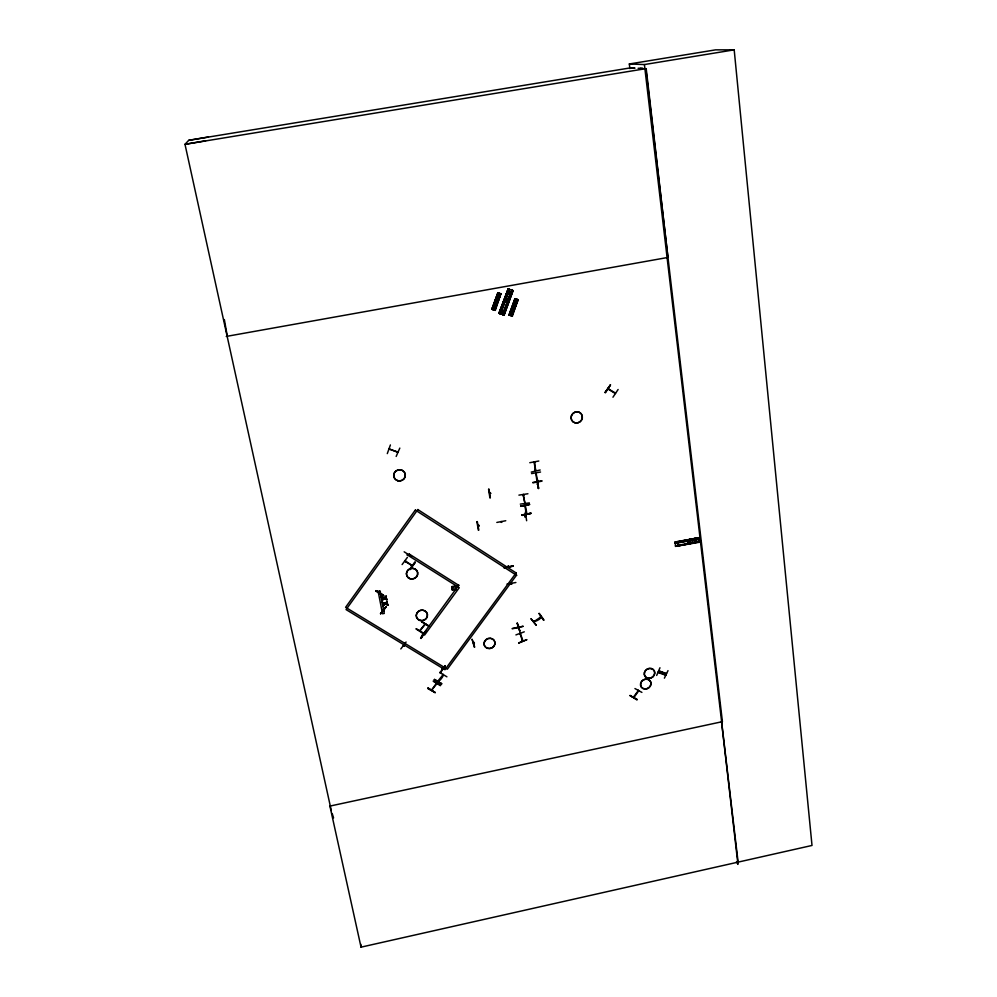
<?xml version="1.0" encoding="UTF-8"?>
<svg xmlns="http://www.w3.org/2000/svg" width="997" height="997" viewBox="0 0 997 997"><rect width="100%" height="100%" fill="white"/><g stroke="black" fill="none" stroke-linecap="round" stroke-linejoin="round"><path stroke-width="1.5" d="M636.884 699.882L630.116 695.47M630.166 695.694L637.145 699.558M675.168 541.994L675.243 542.642L698.461 537.645L698.81 541.932L675.567 546.356L675.168 541.994L698.423 537.807L698.598 539.028L675.206 543.016L698.536 538.38L675.256 543.066M698.61 539.016L675.343 543.402M698.947 542.318L675.567 546.356L698.723 541.832M698.797 541.01L675.605 545.932M523.325 494.749L523.799 495.459M524.833 502.949L523.176 494.5M525.145 506.464L525.369 505.653L525.195 506.576M524.833 505.554L526.341 514.078M526.179 513.754C527.313 514.377 526.179 510.265 525.369 505.653M661.908 673.287L662.232 672.614M662.544 673.436L662.793 672.726M501.69 522.416L501.042 521.456M508.271 565.91L508.919 566.882L508.345 565.798M518.552 627.3L518.714 626.34L518.876 627.063M534.704 462.87L534.23 462.072M607.896 389.029L608.893 389.179L607.858 388.481M384.269 610.289L384.132 611.036L383.758 609.965M405.305 561.336L405.567 560.975M403.91 645.794L404.196 645.408M540.997 616.532C542.567 618.501 534.006 622.427 533.619 621.48M633.382 697.202L638.441 690.41M379.845 592.966L380.268 592.056M407.536 554.893L407.798 554.332M431.751 690.036L436.873 683.743M442.531 674.857C445.609 674.196 437.621 683.593 438.393 680.851M427.775 688.566L435.19 692.641L428.012 687.992M434.443 679.468L441.721 683.805L434.256 679.717M416.297 628.721L423.688 633.245M376.181 590.81L383.683 595.508L376.143 590.635M698.785 540.935L698.934 542.368M531.077 618.813L536.149 625.069M658.12 672.489L665.722 675.243M658.194 671.953L665.871 674.869M501.516 522.154L501.167 521.718M511.324 583.407L511.424 584.217M518.353 626.59C518.889 627.449 517.156 628.247 518.428 626.477M498.076 292.944L491.957 309.232L495.347 310.391L494.313 310.042L500.095 293.641L500.88 293.891M498.276 293.006L492.942 309.556L498.737 293.155L497.889 292.844L491.907 309.207L497.839 292.819L500.83 293.841L495.272 310.366M492.555 309.431L498.263 292.993M494.014 309.868L493.154 309.419M494.512 310.092L500.282 293.679M500.482 293.779L494.873 310.229M494.948 310.254L500.83 293.841L497.727 292.819L498.724 293.155L492.879 309.544L492.107 309.244L492.705 309.456M508.981 315.002L509.978 315.351L508.993 315.015L514.938 298.676L517.904 299.698L512.383 316.174L511.374 315.825L517.63 299.648M509.38 315.139L515.561 298.901L509.953 315.339M509.554 315.202L515.437 298.888M509.741 315.251L515.212 298.813M510.165 315.351L511.075 315.65M517.568 299.636L511.822 315.987M511.935 316.024L517.904 299.698L514.838 298.676L515.823 299.013M517.593 299.636L511.81 315.974L518.203 299.848L517.219 299.511M498.961 313.27L508.233 288.881L498.986 313.282L504.083 315.089L513.044 290.638L507.984 288.818M499.073 313.32L508.221 288.856L509.479 289.342L500.506 313.818L509.417 289.329M500.195 313.681L509.081 289.167L500.108 313.656L499.26 313.332M499.946 313.619L508.894 289.142M503.497 314.89L512.645 290.463L503.747 314.952L502.525 314.541L511.847 290.189M503.198 314.79L512.084 290.301M490.449 493.328L489.876 493.266M479.158 525.805L478.784 525.195M390.4 444.949L387.297 453.61M389.092 448.899L397.529 452.14M396.968 451.516L396.731 451.865M397.579 451.716L397.417 452.152M396.17 456.439L399.822 448.089M537.495 484.193C536.598 483.869 537.657 485.178 537.433 483.757M524.995 516.11L525.207 516.845L525.718 516.06M474.061 642.429L473.725 643.389L473.475 642.629M517.58 627.013L517.73 627.375M633.855 697.676L634.204 696.666M638.354 690.697L638.043 691.058M408.01 554.619L407.275 554.968M443.378 674.882L443.079 674.271M630.092 695.52L637.008 699.42M659.964 667.753L656.699 675.443M668.002 670.645L664.388 678.172M474.722 647.103L472.08 639.164L474.348 647.277M419.812 630.565L424.759 624.396M431.576 690.123L436.424 683.169M427.987 688.03L435.265 692.579M423.401 633.606L416.085 629.02M376.118 590.685L383.683 595.508M383.396 595.882L375.906 591.159M533.769 621.804L534.591 621.243M541.147 616.844L540.524 617.243M489.677 493.116L490.574 493.191M478.161 525.307L479.009 525.531M605.042 392.482L610.476 384.867L605.067 392.494M615.049 393.317L614.651 392.606M612.956 397.217L618.103 389.491M519.973 633.469L522.602 641.171L522.278 640.51M520.135 633.033L520.235 634.242M634.952 688.541L641.894 692.404M516.571 575.107L447.341 669.199L345.61 607.31L415.4 509.916M516.197 572.814L444.936 669.697L346.084 609.603L417.905 509.43M458.77 585.152L423.164 634.167L424.597 635.039L459.268 587.707L408.359 555.553L409.318 553.896M407.262 555.067L407.698 554.419M380.156 592.816L380.53 592.218M380.218 593.128L380.393 592.293M402.103 564.576L407.399 557.348M404.657 560.862L405.044 560.638M411.661 556.613L404.171 551.815M412.21 565.212L411.375 565.399L412.048 565.586M415.039 562.246L409.642 569.412L414.939 562.059M410.041 569.648L415.338 562.433M451.766 586.635L455.853 585.812L456.364 589.539L452.389 590.162L451.753 586.61L452.401 590.187M380.493 613.678L386.126 606.824L380.518 613.678M386.126 606.824L380.854 613.753M400.806 648.947L406.066 642.018M425.333 624.11L420.123 630.652M423.264 634.553L422.516 633.855L422.441 634.541C423.538 635.101 422.254 634.404 423.102 633.88M428.909 626.216L421.581 621.63L428.872 626.016M420.597 638.08L425.831 631.064L421.033 638.504M425.869 631.101L420.647 638.267L425.806 631.051M442.494 668.675L442.232 669.024M440.686 685.3L433.172 681.088L440.412 685.699M439.702 672.477L446.905 676.813M445.136 665.647L440.387 672.987M445.185 665.697L439.976 672.576M443.167 674.62L437.945 680.988M658.905 670.856L666.495 673.586M535.277 469.674L535.526 470.808L534.08 461.835M535.888 473.014L536.922 481.177M511.76 584.18L511.511 583.133M421.644 621.505L428.972 626.091M541.184 617.205L540.798 616.557M474.398 643.14L474.173 642.479M384.119 597.913L386.188 596.069L384.157 598.088L381.44 597.016L384.157 598.088M382.125 600.493L384.231 598.611L386.898 599.671L384.231 598.611M385.191 603.335L387.247 601.478L385.228 603.509L382.512 602.437L385.228 603.509M383.197 605.902L385.291 604.02L387.958 605.079L385.291 604.02M397.716 452.077L388.967 448.962M382.001 599.858L383.683 598.387L382.163 600.668M383.072 605.266L384.755 603.796L383.234 606.076M384.668 598.15L386.313 596.705L384.668 598.15L386.774 599.01L384.705 598.325M385.764 603.733L387.833 604.419L385.764 603.733L387.247 601.478M531.065 618.85L536.224 625.244M543.602 620.296L538.953 613.529M608.058 388.668L615.548 393.167M614.912 392.781L615.299 392.93M533.968 621.642L540.947 616.881M404.907 560.912L405.754 561.386M403.548 645.408L404.371 645.857M539.252 613.329L543.988 620.009M534.392 621.281L534.242 620.969M534.118 621.966L533.731 621.305M662.27 672.539L661.871 673.374M615.336 393.503L607.971 389.029M524.272 631.824L515.923 634.902M518.702 643.028L526.927 639.625L518.689 642.978M519.749 630.989L517.231 623.2M517.655 627.449L518.502 627.2M473.712 643.352L474.373 643.077M478.336 530.205L476.927 521.655M477.301 521.568L478.834 530.13M490.325 497.727L488.966 489.053M489.926 497.952L488.567 489.265M331.278 810.511L184.993 144.316L645.819 68.656L722.414 721.654L329.907 806.087L361.039 947.15L812.007 845.456L734.191 49.85L715.597 49.85L629.331 63.97L629.88 68.569M378.1 591.258L382.536 613.766L384.281 613.417L379.845 590.909M378.15 591.52L379.894 591.171M522.976 626.228C511.274 629.618 505.84 629.331 523.064 626.403M520.297 504.108L529.37 502.899M520.646 506.015L529.581 504.245L520.708 506.364M520.646 506.314L529.631 504.619M522.017 514.888L531.002 513.33L522.154 515.437M522.092 515.075L530.927 513.143M522.104 515.125L531.015 513.38M518.914 495.135L527.924 493.752M504.283 567.667C531.638 562.719 485.801 571.58 513.119 565.897M506.999 584.068L515.885 582.51M525.058 516.471L525.918 516.272M525.132 516.795L525.606 515.985M479.058 525.83L478.348 526.005M505.766 520.733L496.83 522.44M526.628 520.721L525.332 512.171M675.256 542.592L698.511 538.131M675.193 542.094L698.436 537.882M535.377 469.836L535.676 470.422M531.251 472.08L540.175 469.998M531.538 473.6L540.548 472.03M537.121 479.719L538.442 488.53L537.271 479.831M541.82 480.766L532.847 482.423M541.882 481.165L532.921 482.847M538.804 461.025L529.793 462.708M226.244 336.438L667.965 257.438L646.193 68.606M517.331 623.337L519.798 630.976M205.681 140.776L184.993 144.316L188.732 140.29L630.403 67.883L635.027 68.12M188.632 140.39L208.448 137M629.331 63.97L644.411 64.556L734.191 49.85M537.607 479.769L538.554 488.493L536.062 472.59M631.176 67.846L634.179 67.995M640.186 68.294L643.19 68.457M638.117 68.27L642.741 68.506M522.877 640.897L520.409 633.494M494.3 310.03L500.855 293.878M502.525 314.541L511.785 290.152L512.67 290.488L503.684 314.915M500.295 293.691L501.117 293.99M499.647 313.519L508.507 289.005M504.058 315.089L513.031 290.638M384.792 603.97L382.512 602.437M383.72 598.561L381.44 597.016M512.134 316.037L509.031 315.027L514.975 298.714M498.188 301.468L495.21 300.446M492.692 307.587L495.671 308.596M509.766 313.382L512.72 314.391M500.27 295.548L497.291 294.526M514.39 300.371L517.318 301.356M496.307 297.305L499.285 298.327M512.882 304.621L515.848 305.63M500.158 310.852L504.594 312.422M504.058 300.222L508.495 301.792M507.286 291.373L511.735 292.944M506.675 293.031L511.125 294.614M505.766 295.523L510.215 297.094M504.968 297.729L509.405 299.312M442.332 669.373L441.783 668.975M405.43 561.71L404.807 561.249L411.935 565.573M534.566 462.558L534.018 462.035M388.867 449.535L388.88 448.924M434.48 679.393L441.721 683.805M441.958 668.738L442.606 669.099M404.109 646.106L403.299 645.308M383.509 610.55L384.007 610.65M409.381 554.145L458.857 585.413M417.98 509.666L516.309 573.063M415.475 510.152L516.683 575.356M412.26 565.548L404.919 560.663L404.832 561.336M610.476 384.867L605.466 392.743M516.334 304.122L513.405 303.15M515.212 307.25L512.296 306.278M498.737 299.773L495.796 298.788M695.931 538.143L696.367 542.281M694.348 538.442L694.797 542.58M691.993 538.891L692.529 543.128M689.899 539.29L690.348 543.427M687.544 539.738L687.992 543.876M534.392 461.785L535.701 470.322M736.471 861.769L737.954 864.362L721.529 721.84M638.205 690.273L638.616 690.933L633.855 697.613L633.407 697.015M523.487 494.437L523.662 495.21M523.113 494.699L524.871 502.849M526.428 512.994L526.578 513.667M524.908 516.209L525.207 516.845M490.374 492.892L490.661 493.515M540.287 616.906L540.573 617.567M518.59 626.104L518.739 626.739M518.166 626.814L518.44 627.562L517.518 627.125M519.836 633.145L520.272 634.329M522.49 639.974L522.727 640.66M517.206 623.212L519.836 631.163M332.188 813.465L333.571 817.889M675.63 546.206L675.53 545.646M424.485 624.11L424.797 624.783M386.188 596.069L386.35 596.879M386.736 598.823L386.898 599.671M387.796 604.232L387.958 605.079M224.35 319.551L227.304 336.251M644.411 64.556L738.116 862.156M677.486 541.757L677.948 545.907M360.74 944.147L361.039 947.15M496.294 299.86C496.942 302.627 498.525 298.091 496.294 299.86M513.368 305.693C514.003 308.434 515.599 303.923 513.368 305.693M452.9 587.046L453.074 589.165L455.342 588.903L455.155 586.772L452.9 587.046M658.643 671.031L666.332 673.997L658.618 671.068M499.846 296.62L496.867 295.598L499.883 296.657M516.92 302.465L513.953 301.455L516.957 302.502M577.537 423.015L577.537 422.977A5.77 5.484 -41.1 0 1 571.53 415.599A5.77 5.484 -41.1 0 1 581.226 413.767A5.77 5.484 -41.1 0 1 577.55 422.952L577.537 422.977M397.554 480.604A5.82 5.571 -13.7 0 0 405.243 474.223A5.82 5.571 -13.7 0 0 395.784 471.107A5.857 5.608 -13.7 0 0 397.554 480.679A5.857 5.608 -13.7 0 0 405.293 474.26A5.857 5.608 -13.7 0 0 395.784 471.132A5.82 5.571 -13.7 0 0 397.554 480.604M410.128 578.721A5.683 5.309 -15.4 0 0 417.643 572.552A5.695 5.321 -15.4 0 0 408.434 569.673A5.695 5.321 -15.4 0 0 410.128 578.734A5.695 5.321 -15.4 0 0 417.656 572.54A5.683 5.309 -15.4 0 0 408.434 569.686A5.683 5.309 -15.4 0 0 410.128 578.721M487.583 648.374A5.546 5.072 -21.3 0 0 494.961 642.367A5.546 5.072 -21.3 0 0 486.087 639.688A5.546 5.072 -21.3 0 0 487.583 648.374M487.533 648.224A5.533 5.06 -21.3 0 0 494.898 642.23A5.533 5.06 -21.3 0 0 486.05 639.551A5.533 5.06 -21.3 0 0 487.533 648.224M648.823 678.384A5.396 4.823 -30.5 0 0 654.418 671.118A5.396 4.823 -30.5 0 0 645.42 670.757A5.396 4.823 -30.5 0 0 648.823 678.384M648.748 678.234A5.384 4.811 -30.5 0 0 654.319 670.969A5.384 4.811 -30.5 0 0 645.333 670.62A5.384 4.811 -30.5 0 0 648.748 678.234M645.084 689.064A5.384 4.798 -29.9 0 0 650.655 681.811A5.384 4.798 -29.9 0 0 641.669 681.474A5.384 4.798 -29.9 0 0 645.084 689.064M644.997 688.902A5.371 4.786 -29.9 0 0 650.567 681.661A5.371 4.786 -29.9 0 0 641.594 681.325A5.371 4.786 -29.9 0 0 644.997 688.902M577.475 422.853A5.758 5.471 -41.1 0 0 581.139 413.693A5.758 5.471 -41.1 0 0 571.468 415.512A5.758 5.471 -41.1 0 0 577.475 422.853M419.924 620.446A5.67 5.247 -16.2 0 0 427.414 614.302A5.67 5.247 -16.2 0 0 418.254 611.51A5.67 5.247 -16.2 0 0 419.924 620.446M419.924 620.358A5.621 5.197 -16.2 0 0 427.364 614.264A5.621 5.197 -16.2 0 0 418.266 611.497A5.621 5.197 -16.2 0 0 419.924 620.358"/></g></svg>
